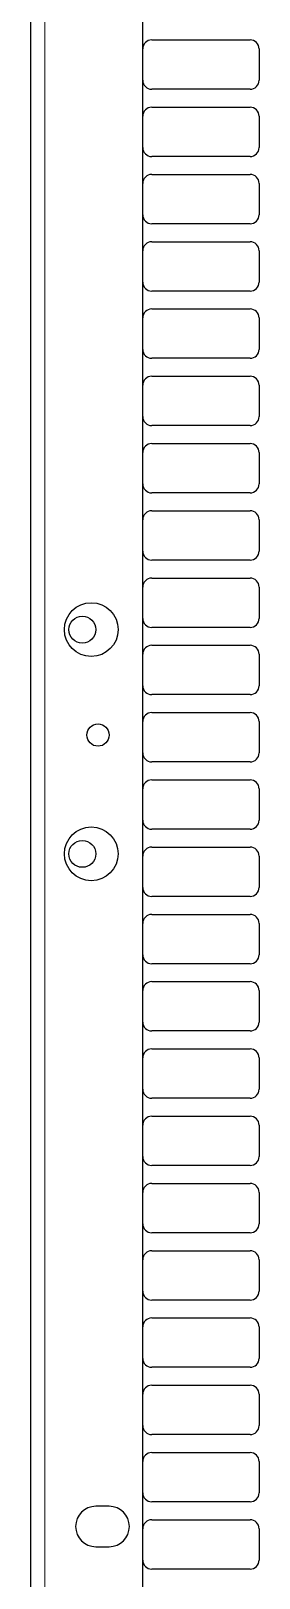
# Model space of a CAD drawing. Header units: millimetres. Extents: x -1035 to 1231, y 351 to 1984.
# Drawn here: x 280.7 to 331.7, y 1165.2 to 1510.2 of the extents above; entities that cross this region are included whole.
import ezdxf

# ---------------------------------------------------------------- set-up
doc = ezdxf.new("R2010")
doc.units = ezdxf.units.MM

msp = doc.modelspace()

# ---------------------------------------------------------------- linework, layer by layer
at = {"color": 7, "linetype": 'Continuous', "lineweight": 25}
for p, q in [((280.72, 535.24), (280.72, 1818.24)), ((305.72, 535.24), (305.72, 1789.04)), ((307.72, 1508.24), (329.72, 1508.24)), ((331.72, 1506.24), (331.72, 1499.24)), ((329.72, 1497.24), (307.72, 1497.24)), ((307.72, 1493.24), (329.72, 1493.24)), ((331.72, 1491.24), (331.72, 1484.24)), ((329.72, 1482.24), (307.72, 1482.24)), ((307.72, 1478.24), (329.72, 1478.24)), ((331.72, 1476.24), (331.72, 1469.24)), ((329.72, 1467.24), (307.72, 1467.24)), ((307.72, 1463.24), (329.72, 1463.24)), ((331.72, 1461.24), (331.72, 1454.24)), ((329.72, 1452.24), (307.72, 1452.24)), ((307.72, 1448.24), (329.72, 1448.24)), ((331.72, 1446.24), (331.72, 1439.24)), ((329.72, 1437.24), (307.72, 1437.24)), ((307.72, 1433.24), (329.72, 1433.24)), ((331.72, 1431.24), (331.72, 1424.24)), ((329.72, 1422.24), (307.72, 1422.24)), ((307.72, 1418.24), (329.72, 1418.24)), ((331.72, 1416.24), (331.72, 1409.24)), ((329.72, 1407.24), (307.72, 1407.24)), ((307.72, 1403.24), (329.72, 1403.24)), ((331.72, 1401.24), (331.72, 1394.24)), ((329.72, 1392.24), (307.72, 1392.24)), ((307.72, 1388.24), (329.72, 1388.24)), ((331.72, 1386.24), (331.72, 1379.24)), ((329.72, 1377.24), (307.72, 1377.24)), ((307.72, 1373.24), (329.72, 1373.24)), ((331.72, 1371.24), (331.72, 1364.24)), ((329.72, 1362.24), (307.72, 1362.24)), ((307.72, 1358.24), (329.72, 1358.24)), ((331.72, 1356.24), (331.72, 1349.24)), ((329.72, 1347.24), (307.72, 1347.24)), ((307.72, 1343.24), (329.72, 1343.24)), ((331.72, 1341.24), (331.72, 1334.24)), ((329.72, 1332.24), (307.72, 1332.24)), ((307.72, 1328.24), (329.72, 1328.24)), ((331.72, 1326.24), (331.72, 1319.24)), ((329.72, 1317.24), (307.72, 1317.24)), ((307.72, 1313.24), (329.72, 1313.24)), ((331.72, 1311.24), (331.72, 1304.24)), ((329.72, 1302.24), (307.72, 1302.24)), ((307.72, 1298.24), (329.72, 1298.24)), ((331.72, 1296.24), (331.72, 1289.24)), ((329.72, 1287.24), (307.72, 1287.24)), ((307.72, 1283.24), (329.72, 1283.24)), ((331.72, 1281.24), (331.72, 1274.24)), ((329.72, 1272.24), (307.72, 1272.24)), ((307.72, 1268.24), (329.72, 1268.24)), ((331.72, 1266.24), (331.72, 1259.24)), ((329.72, 1257.24), (307.72, 1257.24)), ((307.72, 1253.24), (329.72, 1253.24)), ((331.72, 1251.24), (331.72, 1244.24)), ((329.72, 1242.24), (307.72, 1242.24)), ((307.72, 1238.24), (329.72, 1238.24)), ((331.72, 1236.24), (331.72, 1229.24)), ((329.72, 1227.24), (307.72, 1227.24)), ((307.72, 1223.24), (329.72, 1223.24)), ((331.72, 1221.24), (331.72, 1214.24)), ((329.72, 1212.24), (307.72, 1212.24)), ((307.72, 1208.24), (329.72, 1208.24)), ((331.72, 1206.24), (331.72, 1199.24)), ((329.72, 1197.24), (307.72, 1197.24)), ((307.72, 1193.24), (329.72, 1193.24)), ((331.72, 1191.24), (331.72, 1184.24)), ((298.22, 1181.24), (295.22, 1181.24)), ((329.72, 1182.24), (307.72, 1182.24)), ((307.72, 1178.24), (329.72, 1178.24)), ((331.72, 1176.24), (331.72, 1169.24)), ((295.22, 1172.24), (298.22, 1172.24)), ((329.72, 1167.24), (307.72, 1167.24))]:
    msp.add_line(p, q, dxfattribs=at)
at = {"color": 8, "linetype": 'Continuous', "lineweight": 18}
msp.add_line((283.82, 535.24), (283.82, 1789.04), dxfattribs=at)
at = {"color": 7, "linetype": 'Continuous', "lineweight": 25}
for centre, radius in [((294.22, 1376.74), 6), ((292.22, 1376.74), 3), ((295.72, 1353.24), 2.5), ((294.22, 1326.74), 6), ((292.22, 1326.74), 3)]:
    msp.add_circle(centre, radius, dxfattribs=at)
for centre, radius, start, end in [((307.72, 1506.24), 2, 90, 180), ((329.72, 1506.24), 2, 0, 90), ((307.72, 1499.24), 2, 180, 270), ((329.72, 1499.24), 2, 270, 0), ((307.72, 1491.24), 2, 90, 180), ((329.72, 1491.24), 2, 0, 90), ((307.72, 1484.24), 2, 180, 270), ((329.72, 1484.24), 2, 270, 0), ((307.72, 1476.24), 2, 90, 180), ((329.72, 1476.24), 2, 0, 90), ((307.72, 1469.24), 2, 180, 270), ((329.72, 1469.24), 2, 270, 0), ((307.72, 1461.24), 2, 90, 180), ((329.72, 1461.24), 2, 0, 90), ((307.72, 1454.24), 2, 180, 270), ((329.72, 1454.24), 2, 270, 0), ((307.72, 1446.24), 2, 90, 180), ((329.72, 1446.24), 2, 0, 90), ((307.72, 1439.24), 2, 180, 270), ((329.72, 1439.24), 2, 270, 0), ((307.72, 1431.24), 2, 90, 180), ((329.72, 1431.24), 2, 0, 90), ((307.72, 1424.24), 2, 180, 270), ((329.72, 1424.24), 2, 270, 0), ((307.72, 1416.24), 2, 90, 180), ((329.72, 1416.24), 2, 0, 90), ((307.72, 1409.24), 2, 180, 270), ((329.72, 1409.24), 2, 270, 0), ((307.72, 1401.24), 2, 90, 180), ((329.72, 1401.24), 2, 0, 90), ((307.72, 1394.24), 2, 180, 270), ((329.72, 1394.24), 2, 270, 0), ((307.72, 1386.24), 2, 90, 180), ((329.72, 1386.24), 2, 0, 90), ((307.72, 1379.24), 2, 180, 270), ((329.72, 1379.24), 2, 270, 0), ((307.72, 1371.24), 2, 90, 180), ((329.72, 1371.24), 2, 0, 90), ((307.72, 1364.24), 2, 180, 270), ((329.72, 1364.24), 2, 270, 0), ((307.72, 1356.24), 2, 90, 180), ((329.72, 1356.24), 2, 0, 90), ((307.72, 1349.24), 2, 180, 270), ((329.72, 1349.24), 2, 270, 0), ((307.72, 1341.24), 2, 90, 180), ((329.72, 1341.24), 2, 0, 90), ((307.72, 1334.24), 2, 180, 270), ((329.72, 1334.24), 2, 270, 0), ((307.72, 1326.24), 2, 90, 180), ((329.72, 1326.24), 2, 0, 90), ((307.72, 1319.24), 2, 180, 270), ((329.72, 1319.24), 2, 270, 0), ((307.72, 1311.24), 2, 90, 180), ((329.72, 1311.24), 2, 0, 90), ((307.72, 1304.24), 2, 180, 270), ((329.72, 1304.24), 2, 270, 0), ((307.72, 1296.24), 2, 90, 180), ((329.72, 1296.24), 2, 0, 90), ((307.72, 1289.24), 2, 180, 270), ((329.72, 1289.24), 2, 270, 0), ((307.72, 1281.24), 2, 90, 180), ((329.72, 1281.24), 2, 0, 90), ((307.72, 1274.24), 2, 180, 270), ((329.72, 1274.24), 2, 270, 0), ((307.72, 1266.24), 2, 90, 180), ((329.72, 1266.24), 2, 0, 90), ((307.72, 1259.24), 2, 180, 270), ((329.72, 1259.24), 2, 270, 0), ((307.72, 1251.24), 2, 90, 180), ((329.72, 1251.24), 2, 0, 90), ((307.72, 1244.24), 2, 180, 270), ((329.72, 1244.24), 2, 270, 0), ((307.72, 1236.24), 2, 90, 180), ((329.72, 1236.24), 2, 0, 90), ((307.72, 1229.24), 2, 180, 270), ((329.72, 1229.24), 2, 270, 0), ((307.72, 1221.24), 2, 90, 180), ((329.72, 1221.24), 2, 0, 90), ((307.72, 1214.24), 2, 180, 270), ((329.72, 1214.24), 2, 270, 0), ((307.72, 1206.24), 2, 90, 180), ((329.72, 1206.24), 2, 0, 90), ((307.72, 1199.24), 2, 180, 270), ((329.72, 1199.24), 2, 270, 0), ((307.72, 1191.24), 2, 90, 180), ((329.72, 1191.24), 2, 0, 90), ((307.72, 1184.24), 2, 180, 270), ((329.72, 1184.24), 2, 270, 0), ((295.22, 1176.74), 4.5, 90, 270), ((298.22, 1176.74), 4.5, 270, 90), ((307.72, 1176.24), 2, 90, 180), ((329.72, 1176.24), 2, 0, 90), ((307.72, 1169.24), 2, 180, 270), ((329.72, 1169.24), 2, 270, 0)]:
    msp.add_arc(centre, radius, start, end, dxfattribs=at)

doc.saveas('drawing.dxf')
